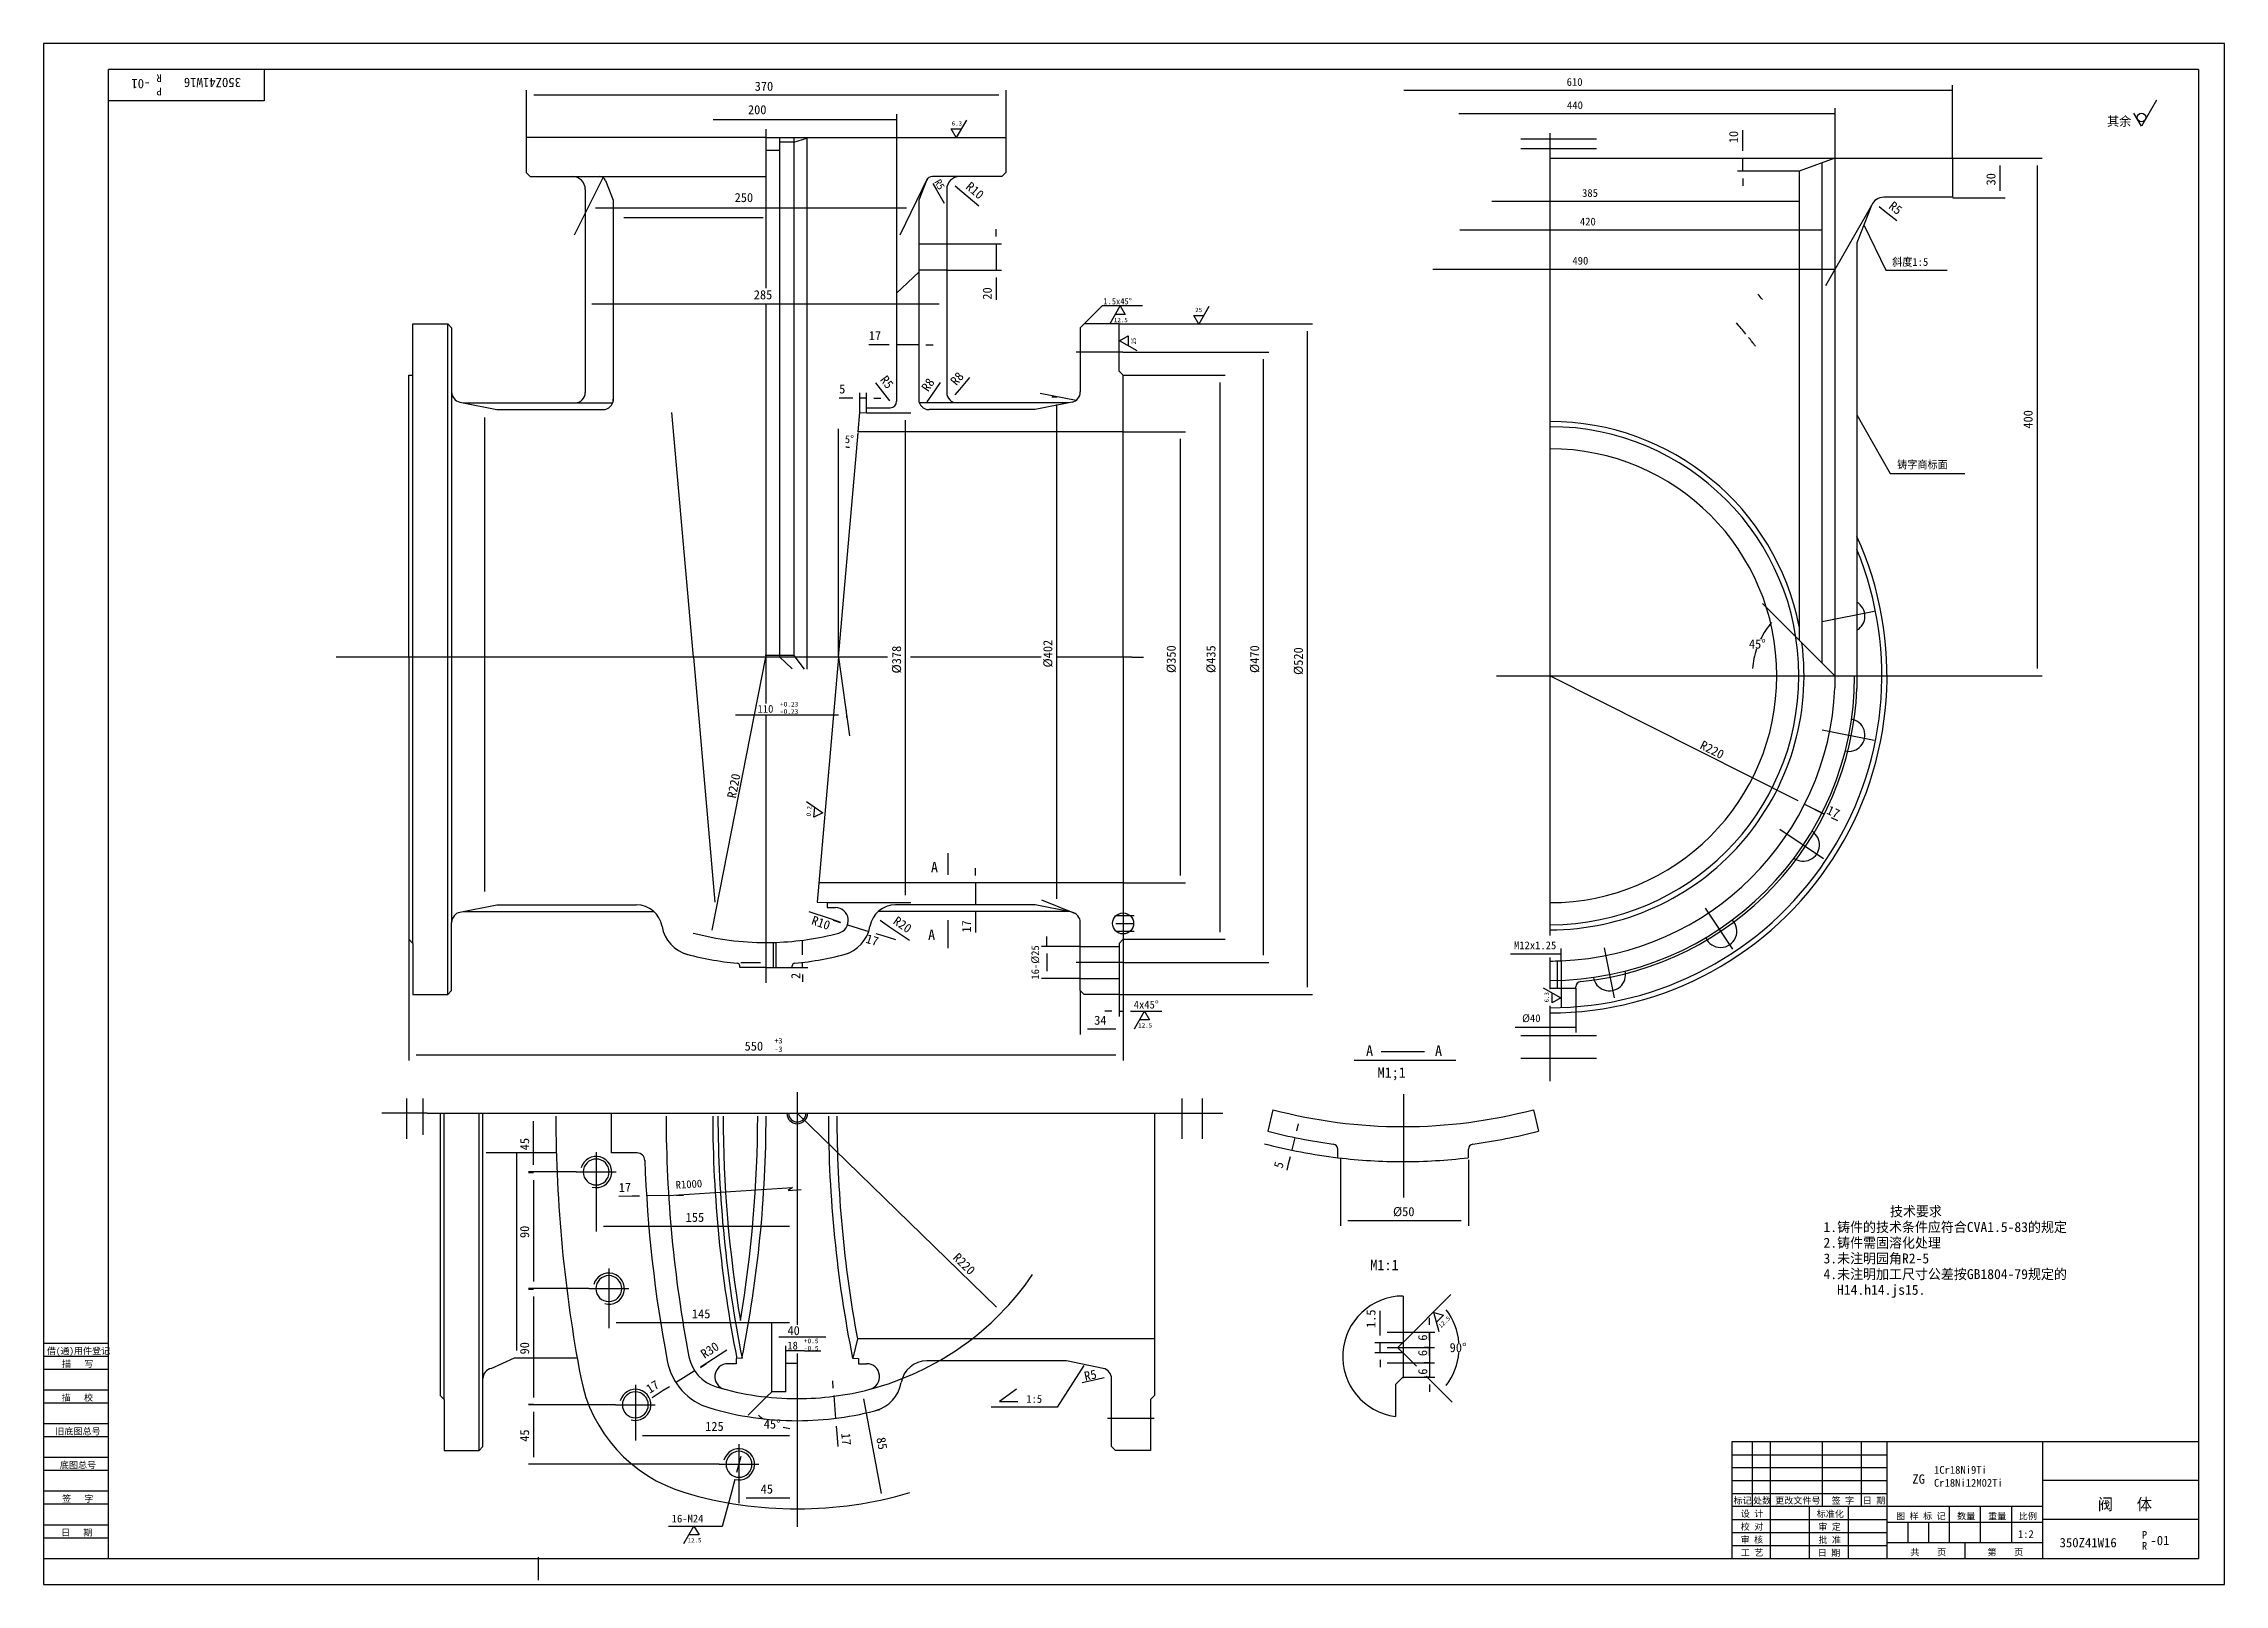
# Model space of a CAD drawing. Header units: metres. Extents: x 0 to 841, y 0 to 594.
import ezdxf

# ---------------------------------------------------------------- set-up
doc = ezdxf.new("R2010")
doc.units = ezdxf.units.M
for name, color, linetype in [('B', 3, 'Continuous'), ('C', 6, 'Continuous'), ('D', 1, 'Continuous'), ('FL', 5, 'Continuous'), ('HA', 5, 'Continuous'), ('T', 7, 'Continuous'), ('TL', 4, 'Continuous')]:
    doc.layers.add(name, color=color, linetype=linetype)

# ---------------------------------------------------------------- blocks, each defined once
blk = doc.blocks.new('350ZW01')
at = {"layer": 'B'}
for p, q in [((219.02, 166.36), (219.02, 181.6)), ((228.85, 166.36), (219.02, 166.36))]:
    blk.add_line(p, q, dxfattribs=at)
for centre, radius, start, end in [((228.85, 163.36), 3, 2.01, 90), ((740.04, 181.32), 508.5, 182.01, 190.79), ((263.61, 90.53), 23.5, 190.79, 253.47), ((290.63, 181.6), 118.5, 253.47, 270)]:
    blk.add_arc(centre, radius, start, end, dxfattribs=at)
at = {"layer": 'C'}
for p, q in [((278.58, 561.08), (278.58, 499.74)), ((580.9, 559.48), (580.9, 250.22)), ((278.58, 493.54), (278.58, 339.56)), ((416.16, 475.11), (398.16, 475.11)), ((685.91, 371.21), (705.96, 375.19)), ((325.38, 357.44), (112.87, 357.44)), ((384.72, 357.44), (334.35, 357.44)), ((419.66, 357.44), (390.76, 357.44)), ((419.66, 357.44), (424.14, 357.44)), ((560.34, 350.32), (717.68, 350.32)), ((278.58, 335.35), (278.58, 231.95)), ((685.91, 329.43), (705.96, 325.44)), ((669.52, 291.11), (686.39, 279.83)), ((413.46, 257.89), (420.55, 257.89)), ((413.46, 254.82), (420.55, 254.82)), ((640.82, 260.64), (651.32, 244.93)), ((413.9, 251.78), (417.43, 251.78)), ((417.43, 251.78), (420.55, 251.78)), ((601.77, 245.41), (605.62, 226.07)), ((416.16, 239.77), (398.16, 239.77)), ((580.9, 241.63), (580.9, 229.44)), ((580.9, 223.04), (580.9, 213.82)), ((580.9, 213.82), (580.9, 194.01)), ((290.63, 189.77), (290.63, 100.08)), ((290.63, 187.3), (290.63, 175.9)), ((524.43, 188.98), (524.43, 176.38)), ((147.91, 181.6), (130.47, 181.6)), ((147.91, 181.6), (436.17, 181.6)), ((284.93, 181.6), (296.33, 181.6)), ((436.17, 181.6), (454.71, 181.6)), ((524.43, 176.38), (524.43, 162.84)), ((213.11, 166.69), (213.11, 151.29)), ((524.43, 162.84), (524.43, 149.21)), ((205.41, 158.99), (220.81, 158.99)), ((217.96, 121.72), (217.96, 106.32)), ((210.26, 114.02), (225.66, 114.02)), ((518.1, 97.25), (530.17, 97.25)), ((290.63, 88.97), (290.63, 71.74)), ((518.1, 91.32), (530.17, 91.32)), ((518.1, 85.39), (530.17, 85.39)), ((228.2, 76.91), (228.2, 61.51)), ((220.5, 69.21), (235.9, 69.21)), ((290.63, 71.74), (290.63, 62.93)), ((290.63, 62.93), (290.63, 51.7)), ((428.22, 63.94), (410.22, 63.94)), ((268.16, 53.99), (268.16, 38.59)), ((290.63, 51.7), (290.63, 22.14)), ((260.46, 46.29), (275.86, 46.29))]:
    blk.add_line(p, q, dxfattribs=at)
blk.add_arc((580.9, 350.32), 117.5, 270, 0, dxfattribs=at)
at = {"layer": 'D'}
for p, q in [((186.28, 557.8), (186.28, 576.07)), ((368.36, 574.07), (189.08, 574.07)), ((371.16, 557.8), (371.16, 576.07)), ((524.57, 576.02), (736.1, 576.02)), ((736.1, 549.92), (736.1, 578.02)), ((258.15, 564.78), (329.08, 564.78)), ((329.08, 557.8), (329.08, 566.78)), ((355.88, 564.53), (351.98, 557.77)), ((545.72, 567.06), (690.9, 567.06)), ((690.9, 549.92), (690.9, 569.06)), ((350.02, 561.15), (353.93, 561.15)), ((351.98, 557.77), (350.02, 561.15)), ((569.72, 557.36), (598.84, 557.36)), ((655.23, 555.52), (655.23, 560.61)), ((655.23, 552.72), (655.23, 555.52)), ((569.72, 553.6), (598.84, 553.6)), ((655.23, 544.8), (655.23, 549.92)), ((736.21, 549.8), (756.46, 549.8)), ((754.46, 547), (754.46, 537.3)), ((756.46, 549.8), (770.79, 549.8)), ((768.79, 547), (768.79, 353.12)), ((215.75, 542.54), (204.63, 520.22)), ((340.9, 542.1), (330.2, 520.22)), ((342.93, 540.02), (344.31, 537.58)), ((351.58, 539.2), (354.12, 537.05)), ((677.05, 544.8), (653.23, 544.8)), ((655.23, 542), (655.23, 539.2)), ((212.78, 530.73), (332.75, 530.73)), ((344.31, 537.58), (347.23, 532.43)), ((354.12, 537.05), (360.69, 531.52)), ((558.56, 533.21), (677.19, 533.21)), ((704.97, 531.64), (687.17, 500.58)), ((707.89, 531.17), (710.09, 529.43)), ((736.28, 534.5), (756.46, 534.5)), ((367.4, 519.67), (367.4, 522.47)), ((546.12, 522.2), (685.9, 522.2)), ((702.08, 523.82), (710.4, 506.7)), ((710.09, 529.43), (714.74, 525.76)), ((347.16, 516.87), (369.4, 516.87)), ((367.4, 516.87), (367.4, 506.65)), ((348.05, 506.65), (369.4, 506.65)), ((535.78, 507.11), (690.48, 507.11)), ((710.4, 506.7), (734.03, 506.7)), ((367.4, 503.85), (367.4, 501.05)), ((367.4, 501.05), (367.4, 495.29)), ((211.42, 493.68), (345.31, 493.68)), ((401.3, 485.94), (408.37, 493.01)), ((408.37, 493.01), (423.76, 493.01)), ((411.29, 486.15), (415.2, 492.91)), ((417.15, 489.53), (413.25, 489.53)), ((415.2, 492.91), (417.15, 489.53)), ((443.54, 489.25), (447.44, 489.25)), ((445.49, 485.87), (443.54, 489.25)), ((449.39, 492.63), (445.49, 485.87)), ((414.8, 485.94), (489.37, 485.94)), ((414.92, 479.42), (418.3, 481.37)), ((421.68, 475.52), (414.92, 479.42)), ((418.3, 481.37), (418.3, 477.47)), ((487.37, 230.24), (487.37, 483.14)), ((323.31, 477.93), (318.22, 477.93)), ((326.11, 477.93), (323.31, 477.93)), ((337.42, 477.93), (328.91, 477.93)), ((340.22, 477.93), (343.02, 477.93)), ((416.16, 475.11), (472.5, 475.11)), ((470.5, 242.57), (470.5, 472.31)), ((324.59, 458.58), (321, 463.29)), ((342.54, 458.49), (345.85, 463.4)), ((353.3, 460.72), (357.14, 465.23)), ((416.3, 466.19), (455.66, 466.19)), ((453.66, 463.39), (453.66, 251.49)), ((309.23, 457.37), (306.8, 457.37)), ((312.03, 457.37), (309.23, 457.37)), ((314.83, 451.83), (314.83, 459.37)), ((317.32, 457.37), (314.83, 457.37)), ((317.32, 453.61), (317.32, 459.37)), ((320.12, 457.37), (322.92, 457.37)), ((326.29, 456.35), (324.59, 458.58)), ((340.8, 455.9), (342.54, 458.49)), ((351.48, 458.58), (353.3, 460.72)), ((398.19, 456.36), (384.36, 459.13)), ((390.76, 457.68), (388.76, 457.68)), ((390.76, 264.24), (390.76, 454.88)), ((317.32, 451.61), (334.42, 451.61)), ((332.42, 265.71), (332.42, 448.81)), ((699.2, 450.9), (712.07, 428.28)), ((306.57, 357.44), (306.57, 445.52)), ((416.3, 444.4), (440.34, 444.4)), ((438.34, 441.6), (438.34, 273.28)), ((712.07, 428.28), (731.56, 428.28)), ((731.56, 428.28), (740.92, 428.28)), ((669.98, 371.14), (662.91, 378.21)), ((677.05, 364.07), (669.98, 371.14)), ((257.79, 252.27), (278.58, 357.44)), ((306.57, 357.44), (310.75, 327.17)), ((676.62, 302.05), (580.9, 350.32)), ((717.68, 350.32), (770.79, 350.32)), ((309.81, 334.15), (309.65, 337.05)), ((306.49, 335.08), (266.79, 335.08)), ((294.16, 301.87), (300.56, 297.39)), ((297.02, 295.74), (297.36, 299.63)), ((300.56, 297.39), (297.02, 295.74)), ((686.83, 296.94), (678.91, 300.83)), ((679.12, 300.79), (686.71, 296.96)), ((689.35, 295.7), (691.86, 294.46)), ((359.4, 273.27), (359.4, 276.07)), ((359.4, 270.47), (359.4, 261.98)), ((416.3, 270.48), (440.34, 270.48)), ((302.19, 262.91), (334.42, 262.91)), ((398.33, 258.36), (385.02, 263.74)), ((303.4, 256.57), (295.27, 259.34)), ((307.43, 255.2), (303.4, 256.57)), ((307.32, 255.08), (304.64, 255.89)), ((310, 254.26), (318.23, 251.76)), ((322.58, 256.05), (326.24, 253.54)), ((326.24, 253.54), (333.87, 248.3)), ((359.4, 259.18), (359.4, 256.38)), ((359.4, 256.38), (359.4, 251.29)), ((140.86, 248.69), (140.86, 202.01)), ((282.55, 237.95), (282.55, 247.51)), ((292.66, 245.52), (292.66, 247.95)), ((292.66, 242.72), (292.66, 245.52)), ((320.91, 250.95), (323.59, 250.13)), ((323.59, 250.13), (328.46, 248.65)), ((399.8, 245.97), (384.87, 245.97)), ((386.87, 245.97), (386.87, 249.77)), ((416.3, 248.69), (455.66, 248.69)), ((416.33, 248.73), (416.33, 218.98)), ((585.28, 240.36), (585.28, 245.15)), ((288.71, 237.87), (294.66, 237.87)), ((292.66, 237.87), (292.66, 239.92)), ((386.87, 243.17), (386.87, 236.37)), ((416.16, 239.77), (472.5, 239.77)), ((565.73, 243.15), (585.28, 243.15)), ((585.24, 240.4), (585.24, 229.86)), ((292.66, 235.07), (292.66, 232.27)), ((399.8, 233.57), (384.87, 233.57)), ((399.8, 228.94), (399.8, 212)), ((414.8, 227.44), (414.8, 218.98)), ((414.8, 227.44), (489.37, 227.44)), ((578.33, 230.01), (585.09, 226.11)), ((581.71, 224.16), (581.71, 228.06)), ((585.24, 229.86), (585.24, 222.52)), ((590.9, 229.84), (590.9, 212.81)), ((412, 220.98), (409.2, 220.98)), ((414.8, 220.98), (416.33, 220.98)), ((416.33, 218.98), (416.33, 212)), ((419.13, 220.98), (421.93, 220.98)), ((420.68, 214.22), (424.59, 220.98)), ((421.93, 220.98), (424.52, 220.98)), ((424.52, 220.98), (431.29, 220.98)), ((424.59, 220.98), (426.54, 217.6)), ((585.09, 226.11), (581.71, 224.16)), ((413.53, 214), (402.6, 214)), ((416.33, 212), (416.33, 202.01)), ((426.54, 217.6), (422.63, 217.6)), ((567.53, 214.81), (590.9, 214.81)), ((569.72, 211.64), (598.84, 211.64)), ((413.53, 204.01), (143.66, 204.01)), ((505.37, 202.05), (544.66, 202.05)), ((515.76, 205.46), (532.52, 205.46)), ((569.72, 202.81), (598.84, 202.81)), ((139.95, 187.35), (139.95, 171.81)), ((146.3, 187.35), (146.3, 173.37)), ((438.89, 187.35), (438.89, 171.81)), ((446.78, 187.35), (446.78, 171.81)), ((188.98, 161.79), (188.98, 178.6)), ((367.47, 106.85), (290.63, 181.6)), ((483.26, 174.83), (483.96, 177.55)), ((482.57, 172.12), (481.38, 167.48)), ((479.99, 162.06), (479.39, 159.71)), ((480.69, 164.77), (479.99, 162.06)), ((500.17, 164.36), (500.17, 138.22)), ((549.44, 163.73), (549.44, 138.22)), ((205.41, 158.99), (186.98, 158.99)), ((188.98, 158.67), (186.98, 158.67)), ((188.98, 155.87), (188.98, 116.82)), ((241.02, 149.98), (288.82, 152.98)), ((288.82, 152.98), (287.16, 151.88)), ((287.16, 151.88), (292.15, 152.19)), ((213.11, 151.29), (213.11, 136)), ((226.95, 149.63), (221.86, 149.53)), ((229.75, 149.69), (226.95, 149.63)), ((241.14, 149.93), (232.55, 149.75)), ((243.94, 149.99), (246.74, 150.05)), ((287.6, 138), (215.91, 138)), ((502.97, 140.22), (546.64, 140.22)), ((210.26, 114.02), (186.98, 114.02)), ((188.98, 113.73), (186.98, 113.73)), ((188.98, 110.93), (188.98, 72.01)), ((524.12, 93.15), (542.66, 111.69)), ((217.96, 106.32), (217.96, 98.82)), ((515.37, 98.75), (515.37, 105.51)), ((534.45, 100), (534.45, 102.8)), ((536.13, 104.85), (539.9, 103.84)), ((538.15, 97.31), (536.13, 104.85)), ((539.9, 103.84), (537.14, 101.08)), ((287.6, 100.82), (220.76, 100.82)), ((280.78, 74.26), (280.78, 100.59)), ((283.58, 95.38), (295.82, 95.38)), ((295.82, 95.38), (301.66, 95.38)), ((524.23, 93.15), (513.37, 93.15)), ((515.37, 95.95), (515.37, 98.75)), ((515.37, 89.31), (515.37, 93.15)), ((530.17, 97.25), (536.56, 97.25)), ((534.34, 97.2), (536.45, 97.2)), ((534.45, 97.2), (534.45, 91.32)), ((534.45, 94.09), (534.45, 96.89)), ((253.26, 83.66), (255.63, 85.15)), ((253.38, 83.88), (255.73, 85.41)), ((255.73, 85.41), (263.49, 90.45)), ((286.26, 85.2), (286.26, 92)), ((293.38, 90), (286.26, 90)), ((293.38, 90), (299.67, 90)), ((401.2, 84.38), (390.87, 68.37)), ((524.23, 89.31), (513.37, 89.31)), ((515.37, 86.51), (515.37, 83.71)), ((524.12, 89.42), (529.46, 84.08)), ((530.17, 91.32), (536.45, 91.32)), ((530.17, 85.39), (536.45, 85.39)), ((534.45, 91.29), (532.45, 91.29)), ((534.45, 85.38), (532.45, 85.38)), ((534.45, 91.29), (534.45, 85.39)), ((534.45, 88.18), (534.45, 90.98)), ((534.45, 85.38), (534.45, 79.88)), ((241.36, 76.18), (238.99, 74.69)), ((250.89, 82.17), (243.73, 77.67)), ((304.51, 75.62), (304.3, 78.42)), ((406.29, 79), (400.5, 77.73)), ((409.03, 79.59), (406.29, 79)), ((524.15, 79.88), (536.56, 79.88)), ((534.45, 79.88), (532.45, 79.88)), ((533.22, 80.32), (543.26, 70.29)), ((534.45, 77.08), (534.45, 74.28)), ((188.98, 69.31), (186.98, 69.31)), ((220.5, 69.21), (186.98, 69.21)), ((238.99, 74.69), (234.68, 71.98)), ((278.77, 72.25), (271.69, 65.18)), ((304.73, 72.83), (305.42, 63.8)), ((316.2, 71.55), (323.02, 34.98)), ((390.87, 68.37), (365.39, 68.37)), ((375.16, 75.32), (368.65, 70.51)), ((368.65, 70.51), (375.69, 70.51)), ((188.98, 66.51), (188.98, 49.09)), ((228.2, 61.51), (228.2, 55.42)), ((305.63, 61.01), (305.84, 58.22)), ((231, 57.42), (287.6, 57.42)), ((305.84, 58.22), (306.23, 53.14)), ((260.46, 46.29), (186.98, 46.29)), ((267.33, 43.2), (268.98, 49.38)), ((265.15, 35.08), (261.72, 22.28)), ((266.6, 40.49), (265.15, 35.08)), ((268.16, 38.59), (268.16, 31.27)), ((287.79, 33.27), (270.96, 33.27)), ((261.72, 22.28), (241, 22.28)), ((246.9, 15.73), (250.8, 22.49)), ((252.75, 19.11), (248.85, 19.11)), ((250.8, 22.49), (252.75, 19.11))]:
    blk.add_line(p, q, dxfattribs=at)
for centre, radius, start, end in [((306.57, 357.44), 80.99, 86.98, 88.02), ((690.8, 350.32), 31.93, 140.03, 153.88), ((690.8, 350.32), 31.93, 161.03, 174.97), ((278.58, 357.44), 110, 255.23, 270), ((524.32, 373.95), 210.97, 255.3, 263.15), ((290.63, 181.6), 110, 284.8, 325.57), ((522.26, 91.29), 23.63, 4.47, 38.21), ((522.26, 91.29), 23.63, 321.79, 355.53), ((290.63, 84.11), 24.15, 231.65, 237.96), ((290.63, 84.11), 24.15, 256.87, 263.35), ((290.63, 181.6), 152.5, 270, 286.53)]:
    blk.add_arc(centre, radius, start, end, dxfattribs=at)
at = {"layer": 'FL'}
for centre, radius, start, end in [((290.63, 181.6), 4, 180, 0), ((213.11, 158.99), 6, 255, 165), ((217.96, 114.02), 6, 255, 165), ((228.2, 69.21), 6, 255, 165), ((268.16, 46.29), 6, 255, 165)]:
    blk.add_arc(centre, radius, start, end, dxfattribs=at)
at = {"layer": 'HA'}
for p, q in [((337.5, 505.92), (328.94, 497.86)), ((474.01, 182.99), (472.05, 174.71)), ((574.51, 182.99), (576.47, 174.71))]:
    blk.add_line(p, q, dxfattribs=at)
blk.add_circle((416.3, 254.82), 4.06, dxfattribs=at)
at = {"layer": 'TL'}
for p, q in [((186.08, 557.78), (186.08, 544.28)), ((278.58, 557.78), (186.08, 557.78)), ((278.58, 557.78), (328.73, 557.78)), ((283.84, 557.7), (283.84, 357.65)), ((289.31, 555.97), (283.84, 555.97)), ((289.3, 557.72), (289.3, 499.01)), ((289.3, 555.97), (294.29, 557.61)), ((294.34, 557.72), (294.34, 499.01)), ((328.73, 557.78), (371.08, 557.78)), ((328.97, 557.78), (328.97, 456.11)), ((371.08, 557.78), (371.08, 544.28)), ((283.88, 552.76), (278.65, 552.76)), ((581.21, 549.8), (691.01, 549.8)), ((690.8, 549.8), (677.05, 544.8)), ((685.8, 547.98), (685.8, 355.32)), ((690.8, 549.8), (690.8, 345.6)), ((691.01, 549.8), (736.21, 549.8)), ((736.21, 549.8), (736.21, 534.8)), ((187.58, 542.78), (186.08, 544.28)), ((187.58, 542.78), (214.38, 542.78)), ((214.38, 542.78), (278.63, 542.78)), ((216.7, 541.2), (219.69, 533.62)), ((340.45, 541.2), (337.47, 533.62)), ((369.58, 542.78), (342.78, 542.78)), ((369.58, 542.78), (371.08, 544.28)), ((677.05, 544.8), (677.05, 364.07)), ((208.9, 537.78), (208.9, 459.5)), ((219.69, 533.62), (219.69, 456.11)), ((337.47, 533.62), (337.47, 516.87)), ((348.26, 537.78), (348.26, 516.87)), ((704.97, 531.64), (699.3, 517.25)), ((736.21, 534.8), (709.62, 534.8)), ((223.71, 526.96), (277.46, 526.96)), ((337.43, 516.87), (348.16, 516.87)), ((337.47, 516.87), (337.47, 506.85)), ((348.26, 516.87), (348.26, 506.85)), ((699.3, 517.25), (699.3, 345.42)), ((337.43, 506.85), (348.16, 506.85)), ((337.47, 506.85), (337.47, 456.11)), ((348.26, 506.85), (348.26, 459.5)), ((289.3, 499.01), (289.3, 358.11)), ((294.34, 499.01), (294.34, 352.81)), ((142.36, 466.19), (142.36, 485.94)), ((142.36, 485.94), (155.86, 485.94)), ((157.36, 484.44), (155.86, 485.94)), ((155.86, 227.44), (155.86, 485.68)), ((157.36, 484.44), (157.36, 459.71)), ((401.3, 485.94), (399.8, 484.44)), ((399.8, 484.44), (399.8, 459.71)), ((414.8, 485.94), (401.3, 485.94)), ((414.8, 467.72), (414.8, 485.94)), ((140.86, 357.44), (140.86, 466.19)), ((140.86, 466.19), (142.36, 466.19)), ((142.36, 247.07), (142.36, 466.19)), ((414.8, 467.72), (416.3, 466.19)), ((416.3, 444.29), (416.3, 466.19)), ((157.36, 459.71), (157.36, 255.17)), ((160.56, 455.79), (174.76, 452.9)), ((161.98, 455.5), (204.9, 455.5)), ((204.75, 455.52), (219.44, 455.52)), ((352.4, 455.52), (337.71, 455.52)), ((395.18, 455.5), (352.26, 455.5)), ((396.6, 455.79), (382.4, 452.9)), ((169.98, 449.9), (169.98, 267.17)), ((174.76, 452.9), (204.9, 452.9)), ((204.9, 452.9), (215.69, 452.9)), ((250.59, 357.44), (242.33, 451.83)), ((314.18, 444.4), (314.83, 451.83)), ((314.83, 451.83), (317.32, 451.61)), ((317.32, 451.61), (317.32, 453.61)), ((317.32, 453.61), (326.47, 453.61)), ((352.26, 452.9), (341.47, 452.9)), ((382.4, 452.9), (352.26, 452.9)), ((306.57, 357.44), (314.13, 443.91)), ((416.3, 444.4), (314.18, 444.4)), ((416.3, 357.44), (416.3, 444.29)), ((690.8, 350.32), (677.05, 364.07)), ((140.86, 357.44), (140.86, 248.69)), ((250.59, 357.44), (258.85, 263.05)), ((289.3, 358.11), (278.28, 358.11)), ((283.84, 357.65), (288.65, 352.91)), ((289.3, 358.11), (293.24, 352.81)), ((306.57, 357.44), (298.95, 270.37)), ((416.3, 357.44), (416.3, 270.36)), ((348.77, 281.84), (348.77, 273.55)), ((298.95, 270.37), (298.31, 263.05)), ((416.3, 270.48), (298.96, 270.48)), ((416.3, 270.36), (416.3, 248.69)), ((160.56, 259.09), (174.76, 261.98)), ((174.76, 261.98), (204.9, 261.98)), ((204.9, 261.98), (215.69, 261.98)), ((215.69, 261.98), (228.64, 261.98)), ((298.31, 263.05), (302.19, 262.91)), ((302.19, 262.91), (302.19, 260.91)), ((302.19, 260.91), (305.34, 260.91)), ((341.47, 261.98), (328.51, 261.98)), ((352.26, 261.98), (341.47, 261.98)), ((382.4, 261.98), (352.26, 261.98)), ((396.6, 259.09), (382.4, 261.98)), ((157.36, 245.97), (157.36, 255.17)), ((161.98, 259.38), (204.9, 259.38)), ((204.75, 259.35), (235.4, 259.35)), ((352.4, 259.35), (321.76, 259.35)), ((348.77, 256.13), (348.77, 245.25)), ((395.18, 259.38), (352.26, 259.38)), ((399.8, 245.97), (399.8, 255.17)), ((140.86, 248.69), (142.36, 247.07)), ((142.36, 247.07), (142.36, 245.97)), ((142.36, 245.97), (142.36, 233.58)), ((157.36, 233.58), (157.36, 245.97)), ((281.43, 237.95), (281.43, 247.48)), ((399.74, 245.97), (414.81, 245.97)), ((399.8, 233.58), (399.8, 245.97)), ((416.3, 248.69), (414.8, 247.07)), ((414.8, 247.07), (414.8, 245.97)), ((414.8, 245.97), (414.8, 233.58)), ((268.44, 237.87), (268.44, 238.46)), ((278.44, 237.87), (268.44, 237.87)), ((268.92, 239.78), (276.4, 239.78)), ((278.71, 237.87), (282.44, 237.87)), ((282.44, 237.87), (288.71, 237.87)), ((288.71, 237.87), (288.71, 238.46)), ((583.76, 229.86), (583.76, 240.36)), ((142.36, 233.58), (142.36, 228.94)), ((142.36, 228.94), (142.36, 227.44)), ((142.36, 227.44), (155.86, 227.44)), ((155.86, 227.44), (157.36, 228.94)), ((157.36, 228.94), (157.36, 233.58)), ((399.74, 233.57), (414.81, 233.57)), ((399.8, 228.94), (399.8, 233.58)), ((401.3, 227.44), (399.8, 228.94)), ((414.8, 227.44), (401.3, 227.44)), ((414.8, 233.58), (414.8, 228.94)), ((414.8, 228.94), (414.8, 227.44)), ((580.9, 229.84), (585.24, 229.84)), ((585.24, 229.84), (590.9, 229.84)), ((590.9, 229.84), (590.9, 230.42)), ((152.91, 181.6), (152.91, 72.85)), ((154.41, 71.24), (154.41, 181.48)), ((167.91, 51.6), (167.91, 181.48)), ((169.41, 79.34), (169.41, 181.48)), ((428.35, 181.6), (428.35, 94.8)), ((197.52, 166.36), (170.62, 166.36)), ((182.47, 90.1), (182.47, 166.36)), ((499.08, 164.49), (499.08, 167.76)), ((549.44, 164.49), (549.44, 167.76)), ((524.29, 111.17), (524.29, 93.21)), ((313.82, 94.65), (312.06, 87.15)), ((428.35, 94.65), (313.82, 94.65)), ((428.35, 94.8), (428.35, 72.85)), ((524.23, 93.26), (522.29, 91.32)), ((524.29, 93.21), (524.29, 89.36)), ((172.61, 83.26), (181.53, 87.31)), ((181.53, 87.31), (205.74, 87.31)), ((267.02, 85.07), (263.87, 85.07)), ((269.53, 87.17), (267.02, 87.07)), ((267.02, 87.07), (267.02, 85.07)), ((286.28, 85.23), (290.76, 85.23)), ((286.28, 74.26), (286.28, 85.23)), ((311.98, 87.16), (314.24, 87.07)), ((314.24, 87.07), (314.24, 85.07)), ((314.24, 85.07), (317.4, 85.07)), ((353.52, 86.15), (340.57, 86.15)), ((364.31, 86.15), (353.52, 86.15)), ((394.45, 86.15), (364.31, 86.15)), ((408.65, 83.26), (394.45, 86.15)), ((524.23, 89.31), (522.29, 91.25)), ((524.29, 89.36), (524.29, 79.47)), ((169.41, 70.13), (169.41, 79.34)), ((411.85, 70.13), (411.85, 79.34)), ((524.15, 79.88), (521.32, 77.06)), ((521.32, 77.06), (521.32, 64.74)), ((152.91, 72.85), (154.41, 71.24)), ((154.41, 71.24), (154.41, 70.13)), ((154.41, 70.13), (154.41, 57.75)), ((169.41, 57.75), (169.41, 70.13)), ((280.78, 74.26), (278.77, 72.25)), ((286.28, 74.26), (280.78, 74.26)), ((411.85, 57.75), (411.85, 70.13)), ((428.35, 72.85), (426.85, 71.24)), ((426.85, 71.24), (426.85, 70.13)), ((426.85, 70.13), (426.85, 57.75)), ((154.41, 57.75), (154.41, 53.1)), ((154.41, 53.1), (154.41, 51.6)), ((154.41, 51.6), (167.91, 51.6)), ((167.91, 51.6), (169.41, 53.1)), ((169.41, 53.1), (169.41, 57.75)), ((411.85, 53.1), (411.85, 57.75)), ((413.35, 51.6), (411.85, 53.1)), ((426.85, 51.6), (413.35, 51.6)), ((426.85, 57.75), (426.85, 53.1)), ((426.85, 53.1), (426.85, 51.6))]:
    blk.add_line(p, q, dxfattribs=at)
for points in [[(287.3, 181.6, 1), (293.97, 181.6, 1)], [(218.11, 158.99, 1), (208.11, 158.99, 1), (218.11, 158.99, 1)], [(222.96, 114.02, 1), (212.96, 114.02, 1), (222.96, 114.02, 1)], [(233.2, 69.21, 1), (223.2, 69.21, 1), (233.2, 69.21, 1)], [(273.16, 46.29, 1), (263.16, 46.29, 1), (273.16, 46.29, 1)]]:
    blk.add_lwpolyline(points, format="xyb", dxfattribs=at)
for centre, radius, start, end in [((203.9, 537.78), 5, 0, 90), ((214.38, 540.28), 2.5, 21.5, 90), ((342.78, 540.28), 2.5, 90, 158.5), ((353.26, 537.78), 5, 90, 180), ((709.62, 529.8), 5, 90, 158.5), ((503.75, 356.85), 210.97, 41.05, 41.76), ((503.75, 356.85), 197.47, 39.33, 40.96), ((503.75, 356.85), 197.47, 37.61, 38.85), ((161.36, 459.71), 4, 180, 258.5), ((204.9, 459.5), 4, 270, 0), ((215.69, 456.9), 4, 270, 0), ((326.47, 456.11), 2.5, 270, 0), ((341.47, 456.9), 4, 180, 270), ((352.26, 459.5), 4, 180, 270), ((395.8, 459.71), 4, 281.5, 0), ((580.9, 350.32), 98, 11.15, 90), ((580.9, 350.32), 96, 270, 90), ((580.9, 350.32), 87.5, 270, 90), ((580.9, 350.32), 130, 270, 24.39), ((580.9, 350.32), 128, 270, 22.33), ((696.14, 373.24), 6.25, 300.33, 59.67), ((580.9, 350.32), 98, 270, 7.46), ((580.9, 350.32), 110, 272.26, 357.53), ((580.9, 350.32), 118.5, 275.72, 357.63), ((696.14, 327.4), 6.25, 257.23, 80.27), ((678.6, 285.04), 6.25, 234.73, 57.77), ((228.64, 251.98), 10, 9.62, 90), ((305.34, 255.91), 5, 284.77, 90), ((328.51, 251.98), 10, 90, 170.38), ((161.36, 255.17), 4, 101.5, 180), ((251.81, 255.91), 13.5, 189.62, 255.23), ((305.34, 255.91), 13.5, 284.77, 350.38), ((395.8, 255.17), 4, 0, 78.5), ((646.74, 251.79), 6.25, 203.05, 44.45), ((278.58, 357.44), 110, 270, 272.01), ((278.58, 357.44), 110, 272.01, 284.77), ((278.58, 357.44), 118.5, 254.43, 264.65), ((267.44, 238.46), 1, 0, 84.65), ((289.71, 238.46), 1, 95.35, 180), ((278.58, 357.44), 118.5, 275.35, 285.57), ((580.9, 350.32), 110, 270, 272.26), ((603.82, 235.08), 6.25, 189.73, 12.77), ((592.9, 230.42), 2, 95.72, 180), ((740.04, 181.32), 542.5, 180.09, 190.79), ((740.04, 181.32), 500, 180.09, 190.79), ((740.04, 181.32), 482, 180.09, 191.27), ((740.04, 181.32), 480, 180.09, 191.31), ((740.04, 181.32), 478, 180.09, 189.58), ((-202.63, 181.32), 478, 350.42, 359.91), ((-201.38, 181.32), 480, 348.69, 359.91), ((782.65, 181.32), 480, 180.09, 191.31), ((783.9, 181.32), 478, 180.09, 190.45), ((524.32, 373.95), 197.47, 255.24, 269.98), ((524.2, 373.95), 197.47, 270.02, 284.76), ((524.32, 373.95), 205.97, 255.3, 262.47), ((497.08, 167.76), 2, 0, 82.47), ((551.44, 167.76), 2, 97.53, 180), ((524.2, 373.95), 205.97, 277.53, 284.7), ((524.32, 373.95), 210.97, 263.15, 269.99), ((524.2, 373.95), 210.97, 270.01, 276.85), ((524.29, 87.86), 23.31, 90, 262.69), ((263.61, 90.53), 15, 190.79, 253.47), ((263.87, 80.07), 5, 90, 255.23), ((317.4, 80.07), 5, 284.77, 90), ((340.57, 76.15), 10, 90, 170.38), ((173.41, 79.34), 4, 101.5, 180), ((263.61, 90.53), 57.5, 190.79, 253.47), ((290.63, 181.6), 110, 253.47, 270), ((317.4, 80.07), 13.5, 284.77, 350.38), ((407.85, 79.34), 4, 0, 78.5), ((290.63, 181.6), 110, 270, 284.77), ((290.63, 181.6), 118.5, 270, 285.57), ((290.63, 181.6), 152.5, 253.47, 270)]:
    blk.add_arc(centre, radius, start, end, dxfattribs=at)
at = {"layer": 'D'}
for s, height, p in [('610', 3, (587.35, 577.73)), ('370', 3.5, (274.22, 575.82)), ('200', 3.5, (271.62, 566.78)), ('6.3', 1.7, (350.2, 562.38)), ('440', 3, (587.49, 568.77)), ('250', 3.5, (266.48, 532.92)), ('385', 3, (593.3, 534.92)), ('420', 3, (592.46, 523.91)), ('490', 3, (589.57, 508.82)), ('斜度1:5', 3, (712.87, 508.33)), ('285', 3.5, (273.87, 495.43)), ('1.5x45%%d', 2.4, (408.67, 493.46)), ('12.5', 1.7, (412.77, 486.6)), ('25', 1.7, (444.11, 490.48)), ('17', 3.5, (318.22, 479.68)), ('5', 3.5, (306.8, 459.12)), ('5%%d', 3, (308.98, 439.99)), ('铸字商标面', 3, (714.8, 430.2)), ('45%%d', 3.5, (657.64, 360.79)), ('110', 3, (275.32, 336.04)), ('+0.23', 1.8, (283.99, 338.44)), ('-0.23', 1.8, (283.99, 335.62)), ('A', 4, (342.19, 274.51)), ('A', 4, (341.09, 248.44)), ('M12x1.25', 3, (567.02, 244.86)), ('34', 3.5, (405.15, 215.75)), ('4x45%%d', 3, (420.39, 222.01)), ('%%C40', 3, (570.17, 216.78)), ('+3', 2.1, (281.79, 208.56)), ('12.5', 1.7, (422.16, 214.67)), ('550', 3.5, (270.34, 205.76)), ('-3', 2.1, (281.79, 205.27)), ('A', 4, (509.99, 203.76)), ('A', 4, (536.57, 203.76)), ('M1;1', 4, (514.43, 195.33)), ('155', 3.5, (247.59, 139.75)), ('%%C50', 3.5, (520.39, 141.97)), ('M1:1', 4, (511.64, 121.13)), ('145', 3.5, (250.01, 102.57)), ('40', 3.5, (286.87, 96.1)), ('18', 3, (286.8, 90.57)), ('+0.5', 1.8, (293.19, 92.97)), ('90%%d', 3.5, (542.22, 89.54)), ('-0.5', 1.8, (293.19, 90.15)), ('1:5', 3, (378.94, 69.99)), ('125', 3.5, (255.13, 59.17)), ('45%%d', 3.5, (277.72, 60.05)), ('45', 3.5, (276.54, 35.02)), ('16-M24', 3, (242.22, 23.88)), ('12.5', 1.7, (248.37, 16.18))]:
    blk.add_text(s, height=height, dxfattribs=at).set_placement(p)
for s, height, rotation, p in [('10', 3.5, 90, (653.48, 555.61)), ('R5', 2.8, 299.57, (343.39, 540.68)), ('R10', 3.5, 319.88, (355.32, 538.34)), ('30', 3.5, 90, (752.71, 539.32)), ('R5', 3.5, 321.69, (711.25, 530.75)), ('20', 3.5, 90, (365.65, 495.29)), ('25', 1.7, 90, (421.23, 478.04)), ('R5', 3.5, 307.28, (322.39, 464.35)), ('R8', 3.5, 55.99, (341.14, 459.54)), ('R8', 3.5, 49.58, (352.02, 461.92)), ('400', 3.5, 90, (767.04, 445.56)), ('%%C402', 3.5, 90, (389.01, 353.48)), ('%%C350', 3.5, 90, (436.59, 351.36)), ('%%C435', 3.5, 90, (451.91, 351.36)), ('%%C470', 3.5, 90, (468.75, 351.36)), ('%%c378', 3.5, 90, (330.67, 351.18)), ('%%C520', 3.5, 90, (485.62, 350.61)), ('R220', 3.5, 333.24, (638.44, 322.36)), ('R220', 3.5, 78.82, (266.94, 302.85)), ('0.2', 1.7, 85, (295.81, 296.02)), ('17', 3.5, 333.81, (687.29, 297.3)), ('R10', 3.5, 341.18, (295.83, 254.56)), ('R20', 3.5, 325.54, (327.31, 254.93)), ('17', 3.5, 90, (357.65, 251.29)), ('17', 3.5, 343.09, (316.78, 247.43)), ('16-%%c25', 3, 90, (383.89, 233.16)), ('2', 3.5, 90, (291.77, 233.38)), ('6.3', 1.7, 90, (580.48, 224.33)), ('45', 3.5, 90, (187.23, 167.36)), ('5', 3.5, 75.65, (477.7, 160.14)), ('17', 3.5, 1.21, (221.83, 151.27)), ('R1000', 3, 3.59, (243.85, 152.47)), ('90', 3.5, 90, (187.23, 133.51)), ('R220', 3.5, 315.79, (350.37, 125.64)), ('1.5', 3.5, 90, (513.62, 98.84)), ('12.5', 1.7, 45, (538.88, 98.67)), ('90', 3.5, 90, (187.23, 88.64)), ('R30', 3.5, 33.03, (254.85, 86.92)), ('6', 3.5, 90, (533.55, 93.94)), ('6', 3.5, 90, (533.55, 88)), ('17', 3.5, 32.16, (233.75, 73.46)), ('R5', 3.5, 12.3, (401.73, 78.47)), ('6', 3.5, 90, (533.58, 80.82)), ('45', 3.5, 90, (187.23, 54.97)), ('17', 3.5, 274.37, (307.6, 58.26)), ('85', 3.5, 280.56, (321.14, 56.37))]:
    blk.add_text(s, height=height, rotation=rotation, dxfattribs=at).set_placement(p)
blk = doc.blocks.new('TUKUN1')
at = {"layer": 'FL'}
for p, q in [((841, 594), (0, 594)), ((0, 594), (0, 0)), ((841, 0), (841, 594)), ((0, 83), (25, 83)), ((0, 75), (25, 75)), ((0, 70), (25, 70)), ((0, 62), (25, 62)), ((0, 57), (25, 57)), ((659, 30), (659, 55)), ((666, 10), (666, 55)), ((686, 30), (686, 55)), ((701, 30), (701, 55)), ((0, 49), (25, 49)), ((0, 44), (25, 44)), ((651, 50), (711, 50)), ((651, 45), (711, 45)), ((0, 36), (25, 36)), ((651, 40), (711, 40)), ((651, 35), (711, 35)), ((0, 31), (25, 31)), ((696, 10), (696, 30)), ((0, 23), (25, 23)), ((0, 18), (25, 18)), ((651, 25), (711, 25)), ((651, 20), (711, 20)), ((651, 15), (711, 15)), ((0, 0), (841, 0))]:
    blk.add_line(p, q, dxfattribs=at)
at = {"layer": 'TL'}
for p, q in [((831, 584), (25, 584)), ((25, 10), (25, 584)), ((85, 584), (85, 572)), ((831, 584), (831, 10)), ((85, 572), (25, 572)), ((0, 93), (25, 93)), ((0, 88), (25, 88)), ((831, 55), (651, 55)), ((651, 55), (651, 10)), ((711, 10), (711, 55)), ((771, 10), (771, 55)), ((831, 40), (771, 40)), ((771, 30), (651, 30)), ((681, 10), (681, 30)), ((735, 16), (735, 30)), ((747, 16), (747, 30)), ((759, 16), (759, 30)), ((711, 24), (771, 24)), ((719, 16), (719, 24)), ((727, 16), (727, 24)), ((831, 25), (771, 25)), ((0, 10), (831, 10)), ((771, 16), (711, 16)), ((741, 10), (741, 16))]:
    blk.add_line(p, q, dxfattribs=at)
at = {"layer": 'T'}
for s, p in [('借(通)用件登记', (1.26, 88.76)), ('描   写', (7.09, 83.76)), ('描   校', (6.98, 70.76)), ('旧底图总号', (4.52, 57.76)), ('底图总号', (6.25, 44.76)), ('签   字', (7.1, 31.76)), ('标记', (651.71, 31.07)), ('处数', (659.22, 31.07)), ('更改文件号', (667.75, 31.07)), ('签 字', (689.53, 31.07)), ('日 期', (701.57, 31.07)), ('设 计', (654.5, 25.99)), ('标准化', (683.77, 25.93)), ('图 样 标 记', (714.4, 25.04)), ('数量', (737.92, 25.04)), ('重量', (749.88, 25.04)), ('比例', (761.7, 25.04)), ('日   期', (6.72, 18.76)), ('校 对', (654.48, 20.99)), ('审 核', (654.41, 15.99)), ('批 准', (684.46, 15.93)), ('审 定', (684.39, 20.93)), ('工 艺', (654.52, 10.99)), ('日 期', (684.18, 10.93)), ('共    页', (719.91, 11.13)), ('第    页', (749.62, 11.13))]:
    blk.add_text(s, height=2.5, dxfattribs=at).set_placement(p)

msp = doc.modelspace()

# ---------------------------------------------------------------- linework, layer by layer
at = {"layer": 'C'}
msp.add_line((190.67, 10.43), (190.67, 1.66), dxfattribs=at)
at = {"layer": 'D'}
for p, q in [((814.88, 572.26), (809.03, 562.12)), ((809.03, 562.12), (806.1, 567.19))]:
    msp.add_line(p, q, dxfattribs=at)
msp.add_circle((809.03, 565.5), 1.69, dxfattribs=at)

# ---------------------------------------------------------------- block references
for name in ['TUKUN1', '350ZW01']:
    msp.add_blockref(name, (0, 0), dxfattribs=at)

# ---------------------------------------------------------------- texts
for s, height, p in [('-01', 3.6, (41.18, 580.3)), ('R', 3, (45.55, 582.19)), ('350Z41W16', 3.6, (76.13, 580.76)), ('P', 3, (45.55, 577.02))]:
    msp.add_text(s, height=height, rotation=180, dxfattribs=at).set_placement(p)
for s, height, p in [('其余', 3.6, (795.75, 562.29)), ('技术要求', 3.85, (712.04, 141.89)), ('1.铸件的技术条件应符合CVA1.5-83的规定', 3.85, (686.4, 135.84)), ('3.未注明园角R2-5', 3.85, (686.4, 123.74)), ('2.铸件需固溶化处理', 3.85, (686.4, 129.79)), ('4.未注明加工尺寸公差按GB1804-79规定的', 3.85, (686.4, 117.69)), ('  H14.h14.js15.', 3.85, (686.4, 111.64)), ('ZG', 3.6, (720.64, 38.8)), ('1Cr18Ni9Ti', 3, (729.01, 42.65)), ('Cr18Ni12M02Ti', 3, (729.01, 37.65)), ('阀   体', 4.5, (792.18, 28.64)), ('1:2', 3, (761.37, 17.88)), ('350Z41W16', 3.6, (777.44, 14.3)), ('P', 3, (809.17, 17.58)), ('-01', 3.6, (812.46, 15.13)), ('R', 3, (809.17, 13.32))]:
    msp.add_text(s, height=height, dxfattribs=at).set_placement(p)

doc.saveas('drawing.dxf')
